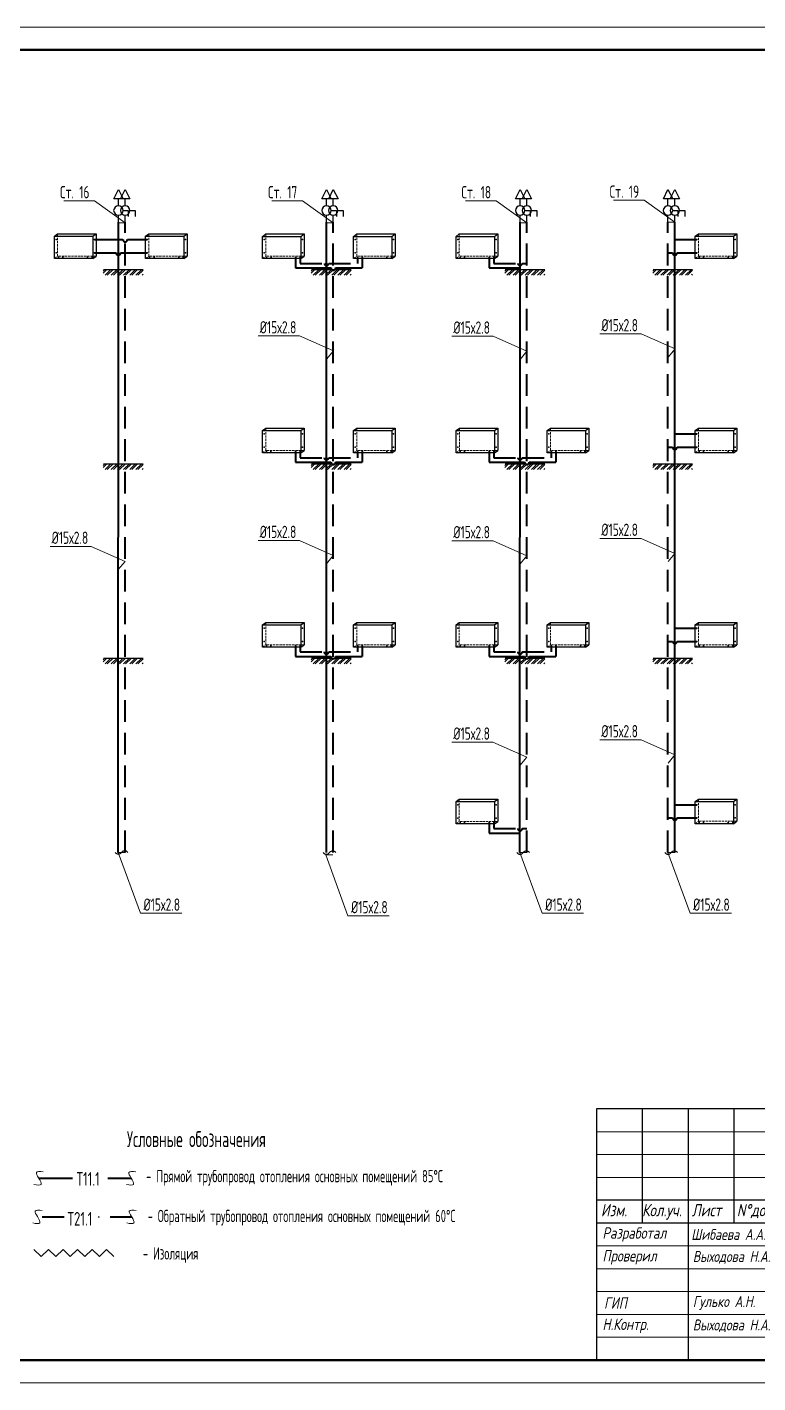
# Model space of a CAD drawing. Header units: millimetres. Extents: x -3929 to 624051, y 52832 to 514950.
# Drawn here: x 48727 to 64726, y 299714 to 329414 of the extents above; entities that cross this region are included whole.
import ezdxf
from ezdxf import colors
from ezdxf.entities.mleader import LeaderData, LeaderLine
from ezdxf.math import Vec2, Vec3

# ---------------------------------------------------------------- set-up
doc = ezdxf.new("R2010")
doc.units = ezdxf.units.MM
doc.linetypes.add('GOST2.303 4', pattern=[7, 5, -2, 0])
doc.linetypes.add('Hidden', pattern=[7.14375, 4.7625, -2.38125])
doc.layers.add('9_Форматы', color=7, linetype='Continuous')
doc.layers.add('стояки', color=7, linetype='Continuous')
for name, color, linetype, lineweight in [('_надписи ОВ', 7, 'Continuous', 20), ('Shtamp', 7, 'Continuous', 35), ('АР-ШТАМП', 7, 'Continuous', 15), ('Арматура', 4, 'Continuous', 30), ('ОВ', 6, 'Continuous', 40), ('ОВ-ИЗОЛЯЦИЯ', 7, 'Continuous', 25), ('ОВ-рамка', 7, 'Continuous', 30), ('ОВ-ТЕКСТ', 7, 'Continuous', 25), ('СПДС_Штриховка', 252, 'Continuous', 9)]:
    doc.layers.add(name, color=color, linetype=linetype, lineweight=lineweight)
for name, color, linetype, true_color in [('Подпись', 7, 'Continuous', 0x082cf7), ('т11.1', 1, 'Continuous', 0xff0000), ('т21.1', 5, 'Continuous', 0x0000ff)]:
    doc.layers.add(name, color=color, linetype=linetype, true_color=true_color)
doc.styles.add('М2', font='isocpeui.ttf', dxfattribs={"width": 0.8})
doc.styles.add('РАЗМЕРНЫЙ', font='simplex.shx', dxfattribs={"width": 0.6, "oblique": 15})
doc.styles.add('СТИЛЬ', font='simplex.shx', dxfattribs={"width": 0.65})

# ---------------------------------------------------------------- blocks, each defined once
blk = doc.blocks.new('В.к.')
at = {"layer": 'Арматура', "color": 7, "lineweight": 30}
for p, q in [((0, 424), (-61, 302)), ((60, 302), (0, 424)), ((-61, 302), (60, 302)), ((0, 211), (0, 302)), ((-62, 152), (-129, 152)), ((-129, 152), (-129, 76)), ((0, 0), (0, 91))]:
    blk.add_line(p, q, dxfattribs=at)
blk.add_circle((0, 152), 60.9, dxfattribs=at)
blk = doc.blocks.new('gh павнель')
at = {"color": 32, "lineweight": 30, "ltscale": 0.1, "true_color": 0xcd6928}
for p, q in [((29457, 6419), (30297, 6419)), ((30297, 6419), (30297, 5931))]:
    blk.add_line(p, q, dxfattribs=at)
at = {"color": 32, "linetype": 'GOST2.303 4', "lineweight": 18, "ltscale": 10, "true_color": 0xcd6928}
for p, q in [((29457, 5931), (29457, 6419)), ((30297, 5931), (29457, 5931))]:
    blk.add_line(p, q, dxfattribs=at)
at = {"color": 32, "lineweight": 30, "ltscale": 0.1, "true_color": 0xcd6928}
for points in [[(29386, 6364), (29457, 6419)], [(30226, 6364), (30297, 6419)], [(30226, 5877), (30297, 5931)]]:
    blk.add_lwpolyline(points, dxfattribs=at)
blk.add_lwpolyline([(29386, 6364), (30226, 6364), (30226, 5877), (29386, 5877)], close=True, dxfattribs=at)
at = {"color": 32, "linetype": 'GOST2.303 4', "lineweight": 18, "ltscale": 10, "true_color": 0xcd6928}
blk.add_lwpolyline([(29386, 5877), (29457, 5931)], dxfattribs=at)
at = {"color": 32, "lineweight": 30, "ltscale": 0.1, "true_color": 0xcd6928}
for p in [(29422, 6292), (30262, 6292), (29422, 6004), (30262, 6004), (29472, 5904), (29572, 5904), (30112, 5904), (30212, 5904)]:
    blk.add_point(p, dxfattribs=at)
blk = doc.blocks.new('*U3000')
at = {"layer": '9_Форматы', "color": 7, "linetype": 'Continuous', "lineweight": 9, "ltscale": 100}
blk.add_lwpolyline([(5, -5), (5, 292), (-625, 292), (-625, -5)], close=True, dxfattribs=at)
at = {"layer": '9_Форматы', "color": 7, "linetype": 'Continuous', "lineweight": 9, "ltscale": 100, "const_width": 0.5}
blk.add_lwpolyline([(0, 0), (0, 287), (-605, 287), (-605, 0)], close=True, dxfattribs=at)
blk = doc.blocks.new('Штамп 22-РД-Б1-Р1-ОВ.1')
at = {"layer": 'АР-ШТАМП', "lineweight": 30, "transparency": 33554687}
blk.add_lwpolyline([(-18500, 0), (0, 0), (0, 5500), (-18500, 5500)], close=True, dxfattribs=at)
for points in [[(-17500, 5500), (-17500, 3000)], [(-16500, 5500), (-16500, 0)], [(-15500, 5500), (-15500, 3000)], [(-14500, 5500), (-14500, 0)], [(-13000, 5500), (-13000, 0)], [(-11800, 5500), (-11800, 0)], [(0, 4500), (-11800, 4500), (-11800, 4500)], [(-11800, 3500), (-18500, 3500)], [(-11800, 3000), (-18500, 3000)], [(0, 3000), (-11800, 3000), (-11800, 3000)], [(-5000, 3000), (-5000, 0)], [(-3500, 3000), (-3500, 1500)], [(-2000, 3000), (-2000, 1500)], [(0, 2500), (-5000, 2500)], [(0, 1500), (-11800, 1500), (-11800, 1500)]]:
    blk.add_lwpolyline(points, dxfattribs=at)
at = {"layer": 'АР-ШТАМП', "lineweight": 15, "transparency": 33554687}
for points in [[(-11800, 5000), (-18500, 5000)], [(-11800, 4500), (-18500, 4500)], [(-11800, 4000), (-18500, 4000)], [(-11800, 2500), (-18500, 2500)], [(-11800, 2000), (-18500, 2000)], [(-11800, 1500), (-18500, 1500)], [(-11800, 1000), (-18500, 1000)], [(-11800, 500), (-18500, 500)]]:
    blk.add_lwpolyline(points, dxfattribs=at)
at = {"layer": 'Подпись', "linetype": 'Continuous'}
blk.add_lwpolyline([(-14376, 2617), (-14374, 2584), (-14364, 2561), (-14345, 2542), (-14323, 2536), (-14290, 2542), (-14259, 2558), (-14218, 2591), (-14159, 2653), (-13975, 2948), (-14064, 2666), (-14079, 2550), (-14056, 2734), (-14097, 2794), (-14145, 2818), (-14193, 2822), (-14216, 2789), (-14218, 2743), (-14204, 2703), (-14168, 2687), (-14124, 2669), (-14055, 2667), (-14002, 2687), (-13951, 2714), (-13904, 2752), (-13865, 2785), (-13836, 2826), (-13816, 2848), (-13821, 2882), (-13851, 2878), (-13903, 2822), (-13932, 2759), (-13961, 2677), (-13973, 2612), (-13963, 2592), (-13936, 2606), (-13779, 2735), (-13708, 2794), (-13690, 2861), (-13710, 2878), (-13748, 2852), (-13814, 2727), (-13829, 2595), (-13802, 2591), (-13579, 2753), (-13546, 2800), (-13547, 2836), (-13570, 2852), (-13602, 2845), (-13648, 2785), (-13676, 2683), (-13694, 2578), (-13672, 2574), (-13650, 2610), (-13616, 2663), (-13575, 2705), (-13535, 2707), (-13509, 2709), (-13491, 2684), (-13495, 2623), (-13521, 2590), (-13555, 2566), (-13593, 2565), (-13600, 2579), (-13601, 2638), (-13584, 2696), (-13575, 2705), (-13509, 2709), (-13491, 2684), (-13479, 2701), (-13472, 2884), (-13436, 2950), (-13389, 2971), (-13345, 2931), (-13328, 2868), (-13326, 2790), (-13355, 2730), (-13410, 2696), (-13618, 2691), (-13719, 2710), (-13806, 2741), (-13867, 2763), (-13911, 2779), (-13977, 2793), (-14075, 2813), (-14248, 2815), (-14298, 2772), (-14295, 2705), (-14255, 2662), (-14202, 2639), (-13997, 2626), (-13852, 2624), (-13699, 2642), (-13442, 2665), (-13114, 2682)], dxfattribs=at)
at = {"layer": 'Shtamp', "color": 7, "ltscale": 33.333333, "style": 'М2'}
blk.add_text('696/П-25-АНО-Р-ОВ1', height=350, dxfattribs=at).set_placement((-7314, 4832))
at = {"layer": 'Shtamp', "ltscale": 33.333333, "style": 'М2', "width": 0.8}
for s, p in [('Изм.', (-18406, 3149)), ('Кол.уч.', (-17506, 3149)), ('Лист ', (-16417, 3149)), ('N°док.', (-15430, 3149)), ('Подп.', (-14174, 3149)), ('Дата', (-12892, 3149)), ('Cтадия', (-4844, 2649)), ('Лист ', (-3117, 2649)), ('Листов', (-1567, 2639)), ('Р', (-4334, 1896))]:
    blk.add_text(s, height=270, dxfattribs=at).set_placement(p)
at = {"layer": 'Shtamp', "color": 7, "ltscale": 33.333333, "style": 'М2', "width": 0.75}
for p in [(-12960, 2615), (-12960, 2115), (-12960, 1115), (-12960, 615)]:
    blk.add_text('06.2026', height=270, dxfattribs=at).set_placement(p)
at = {"layer": 'Shtamp', "ltscale": 33.333333, "char_height": 270, "attachment_point": 5, "line_spacing_factor": 0.768}
for s, insert, width, style in [('\\pxl1.18333,r1.7625,qc;Капитальный ремонт Государственного Бюджетного \\PОбщеобразовательного Учреждения города Москвы \\P«Школа {\\fTimes New Roman|b0|i0|c204|p18;№} 1282 «Сокольники» \\Pпо адресу: г. Москва, ул. Барболина, д. 1, корп. 1', (-5900, 3750), 11799.97, 'РАЗМЕРНЫЙ'), ('\\pxi1,sm0.75;{\\W0.9;\\C7;Система отопления}', (-8384, 2250), 6643.18, 'М2')]:
    blk.add_mtext(s, dxfattribs=dict(at, insert=insert, width=width, style=style))
at = {"layer": 'Shtamp', "color": 18, "ltscale": 100, "true_color": 0x000000, "width": 2000, "attachment_point": 4, "style": 'М2'}
for s, insert, char_height in [('\\pxi0.002,t0;{\\W0.8;\\C256; Разработал}', (-18500, 2750), 250), ('{\\W0.8;\\C256;Шибаева А.А.}', (-16429, 2752), 240), ('\\pxi0.002,t0;{\\W0.8;\\C256; Проверил}', (-18500, 2250), 250), ('\\pxi0.002,t0;{\\W0.8;\\C256;ГИП}', (-18339, 1250), 250), ('\\pxi0.002,t0;{\\W0.8;\\C256; Н.Контр.}', (-18500, 750), 250)]:
    blk.add_mtext(s, dxfattribs=dict(at, insert=insert, char_height=char_height))
at = {"layer": 'Shtamp', "color": 1, "ltscale": 100, "true_color": 0xff0000, "char_height": 240, "width": 2000, "attachment_point": 4, "style": 'М2'}
for s, insert in [('{\\C256;Выходова Н.А.}', (-16393, 2250)), ('{\\C256;Гулько А.Н.}', (-16393, 1250)), ('{\\C256;Выходова Н.А.}', (-16393, 750))]:
    blk.add_mtext(s, dxfattribs=dict(at, insert=insert))

msp = doc.modelspace()

# ---------------------------------------------------------------- hatches: boundary and pattern name
at = {"layer": 'СПДС_Штриховка', "lineweight": 25}
h = msp.add_hatch(dxfattribs=at)
h.set_pattern_fill('ANSI32', color=253, scale=10)
h.set_pattern_definition([(45, (442110.36, 646011.83), (-67.351921, 67.351921), []), (45, (442155.26, 646011.83), (-67.351921, 67.351921), [])])
h.paths.add_polyline_path([(51264.246, 324105.849), (50389.593, 324105.849), (50389.593, 323978.179), (51264.246, 323978.179)])
h = msp.add_hatch(dxfattribs=at)
h.set_pattern_fill('ANSI32', color=253, scale=10)
h.set_pattern_definition([(45, (446666.46, 646011.83), (-67.351921, 67.351921), []), (45, (446711.36, 646011.83), (-67.351921, 67.351921), [])])
h.paths.add_polyline_path([(55820.348, 324105.849), (54945.695, 324105.849), (54945.695, 323978.179), (55820.348, 323978.179)])
h = msp.add_hatch(dxfattribs=at)
h.set_pattern_fill('ANSI32', color=253, scale=10)
h.set_pattern_definition([(45, (450905.81, 646011.83), (-67.351921, 67.351921), []), (45, (450950.71, 646011.83), (-67.351921, 67.351921), [])])
h.paths.add_polyline_path([(60059.7, 324105.849), (59185.047, 324105.849), (59185.047, 323978.179), (60059.7, 323978.179)])
h = msp.add_hatch(dxfattribs=at)
h.set_pattern_fill('ANSI32', color=253, scale=10)
h.set_pattern_definition([(45, (454144.36, 646011.83), (-67.351921, 67.351921), []), (45, (454189.26, 646011.83), (-67.351921, 67.351921), [])])
h.paths.add_polyline_path([(63298.245, 324105.849), (62423.592, 324105.849), (62423.592, 323978.179), (63298.245, 323978.179)])
h = msp.add_hatch(dxfattribs=at)
h.set_pattern_fill('ANSI32', color=253, scale=10)
h.set_pattern_definition([(45, (442110.36, 641755.09), (-67.351921, 67.351921), []), (45, (442155.26, 641755.09), (-67.351921, 67.351921), [])])
h.paths.add_polyline_path([(51264.246, 319849.112), (50389.593, 319849.112), (50389.593, 319721.442), (51264.246, 319721.442)])
h = msp.add_hatch(dxfattribs=at)
h.set_pattern_fill('ANSI32', color=253, scale=10)
h.set_pattern_definition([(45, (446666.46, 641755.09), (-67.351921, 67.351921), []), (45, (446711.36, 641755.09), (-67.351921, 67.351921), [])])
h.paths.add_polyline_path([(55820.348, 319849.112), (54945.695, 319849.112), (54945.695, 319721.442), (55820.348, 319721.442)])
h = msp.add_hatch(dxfattribs=at)
h.set_pattern_fill('ANSI32', color=253, scale=10)
h.set_pattern_definition([(45, (450905.81, 641755.09), (-67.351921, 67.351921), []), (45, (450950.71, 641755.09), (-67.351921, 67.351921), [])])
h.paths.add_polyline_path([(60059.7, 319849.112), (59185.047, 319849.112), (59185.047, 319721.442), (60059.7, 319721.442)])
h = msp.add_hatch(dxfattribs=at)
h.set_pattern_fill('ANSI32', color=253, scale=10)
h.set_pattern_definition([(45, (454144.36, 641755.09), (-67.351921, 67.351921), []), (45, (454189.26, 641755.09), (-67.351921, 67.351921), [])])
h.paths.add_polyline_path([(63298.245, 319849.112), (62423.592, 319849.112), (62423.592, 319721.442), (63298.245, 319721.442)])
h = msp.add_hatch(dxfattribs=at)
h.set_pattern_fill('ANSI32', color=253, scale=10)
h.set_pattern_definition([(45, (442110.36, 637498.36), (-67.351921, 67.351921), []), (45, (442155.26, 637498.36), (-67.351921, 67.351921), [])])
h.paths.add_polyline_path([(51264.246, 315592.374), (50389.593, 315592.374), (50389.593, 315464.705), (51264.246, 315464.705)])
h = msp.add_hatch(dxfattribs=at)
h.set_pattern_fill('ANSI32', color=253, scale=10)
h.set_pattern_definition([(45, (446666.46, 637498.36), (-67.351921, 67.351921), []), (45, (446711.36, 637498.36), (-67.351921, 67.351921), [])])
h.paths.add_polyline_path([(55820.348, 315592.374), (54945.695, 315592.374), (54945.695, 315464.705), (55820.348, 315464.705)])
h = msp.add_hatch(dxfattribs=at)
h.set_pattern_fill('ANSI32', color=253, scale=10)
h.set_pattern_definition([(45, (450905.81, 637498.36), (-67.351921, 67.351921), []), (45, (450950.71, 637498.36), (-67.351921, 67.351921), [])])
h.paths.add_polyline_path([(60059.7, 315592.374), (59185.047, 315592.374), (59185.047, 315464.705), (60059.7, 315464.705)])
h = msp.add_hatch(dxfattribs=at)
h.set_pattern_fill('ANSI32', color=253, scale=10)
h.set_pattern_definition([(45, (454144.36, 637498.36), (-67.351921, 67.351921), []), (45, (454189.26, 637498.36), (-67.351921, 67.351921), [])])
h.paths.add_polyline_path([(63298.245, 315592.374), (62423.592, 315592.374), (62423.592, 315464.705), (63298.245, 315464.705)])

# ---------------------------------------------------------------- linework, layer by layer
at = {"color": 253, "lineweight": 25, "ltscale": 0.1}
for p, q in [((50395.937, 324105.849), (51264.246, 324105.849)), ((54952.038, 324105.849), (55820.348, 324105.849)), ((59191.39, 324105.849), (60059.7, 324105.849)), ((62429.935, 324105.849), (63298.245, 324105.849)), ((50395.937, 319849.112), (51264.246, 319849.112)), ((54952.038, 319849.112), (55820.348, 319849.112)), ((59191.39, 319849.112), (60059.7, 319849.112)), ((62429.935, 319849.112), (63298.245, 319849.112)), ((50395.937, 315592.374), (51264.246, 315592.374)), ((54952.038, 315592.374), (55820.348, 315592.374)), ((59191.39, 315592.374), (60059.7, 315592.374)), ((62429.935, 315592.374), (63298.245, 315592.374))]:
    msp.add_line(p, q, dxfattribs=at)
at = {"layer": '_надписи ОВ', "ltscale": 10}
for points in [[(48876.445, 304061.957), (49030.629, 304062.06), (48978.814, 304201.829), (48929.459, 304324.011), (49080.162, 304336.177)], [(50901.225, 304061.585), (51055.409, 304061.688), (51003.595, 304201.456), (50954.239, 304323.639), (51104.943, 304335.805)], [(48849.445, 303216.569), (49003.629, 303216.672), (48951.814, 303356.441), (48902.459, 303478.623), (49053.162, 303490.789)], [(50910.839, 303216.195), (51065.023, 303216.297), (51013.208, 303356.066), (50963.853, 303478.248), (51114.556, 303490.414)]]:
    msp.add_spline(points, degree=3, dxfattribs=at)
at = {"layer": 'ОВ-ИЗОЛЯЦИЯ', "color": 7, "linetype": 'ByBlock'}
msp.add_lwpolyline([(48875.754, 302637.78), (49034.853, 302478.681), (49193.952, 302637.78), (49353.051, 302478.681), (49512.15, 302637.78), (49671.249, 302478.681), (49830.348, 302637.78), (49989.447, 302478.681), (50148.546, 302637.78), (50307.645, 302478.681), (50466.744, 302637.78), (50625.843, 302478.681)], dxfattribs=at)
at = {"layer": 'стояки', "color": 5, "lineweight": 40}
for p, q in [((50199.719, 324470.687), (50673.861, 324470.57)), ((50773.861, 324470.698), (51354.591, 324470.687)), ((54705.82, 324370.02), (54705.82, 324238.154)), ((55960.693, 324370.02), (55960.693, 324238.154)), ((58943.926, 324370.081), (58943.926, 324238.214)), ((62757.86, 324470.638), (62857.958, 324470.623)), ((62957.957, 324470.751), (63388.59, 324470.687)), ((62757.236, 320213.901), (62857.958, 320213.886)), ((62957.957, 320214.014), (63388.59, 320213.95)), ((54705.197, 320113.283), (54705.197, 319981.416)), ((55960.07, 320113.283), (55960.07, 319981.416)), ((58944.549, 320113.283), (58944.549, 319981.416)), ((60199.421, 320113.283), (60199.421, 319981.416)), ((54704.574, 315856.546), (54704.574, 315724.679)), ((55959.447, 315856.546), (55959.447, 315724.679)), ((58943.926, 315856.546), (58943.926, 315724.679)), ((60198.798, 315856.546), (60198.798, 315724.679)), ((62756.613, 315957.136), (62857.958, 315957.148)), ((62957.957, 315957.276), (63388.59, 315957.212)), ((58943.926, 311987.951), (58943.926, 311856.084)), ((62756.613, 312088.542), (62857.958, 312088.554)), ((62957.957, 312088.682), (63388.59, 312088.618))]:
    msp.add_line(p, q, dxfattribs=at)
for centre in [(50723.861, 324470.634), (62907.957, 324470.687), (55279.929, 324238.154), (59518.034, 324238.214), (62907.957, 320213.95), (55279.306, 319981.416), (59518.657, 319981.416), (55278.683, 315724.679), (59518.034, 315724.679), (62907.957, 315957.212), (59518.034, 311856.084), (62907.957, 312088.618)]:
    msp.add_arc(centre, 50, 180.0733184, 0.0733184, dxfattribs=at)
at = {"layer": 'стояки', "color": 7, "lineweight": 30}
for centre, start, end in [((50724.253, 311383.91), 216.5656753, 323.4343247), ((50862.853, 311281.106), 36.5656753, 143.4343247), ((55280.354, 311383.243), 216.5656753, 323.4343247), ((55418.954, 311280.439), 36.5656753, 143.4343247), ((59519.706, 311382.623), 216.5656753, 323.4343247), ((59658.306, 311279.818), 36.5656753, 143.4343247), ((62758.251, 311382.148), 216.5656753, 323.4343247), ((62896.851, 311279.344), 36.5656753, 143.4343247)]:
    msp.add_arc(centre, 86.282, start, end, dxfattribs=at)
at = {"layer": 'т11.1', "lineweight": 40}
for p, q in [((50721.939, 311335.637), (50723.959, 325139.714)), ((55278.04, 311335.637), (55280.061, 325139.714)), ((59517.392, 311335.637), (59519.412, 325139.714)), ((62907.957, 311335.637), (62907.957, 325139.714)), ((50199.719, 324758.328), (50823.959, 324758.264)), ((50923.959, 324758.328), (51354.199, 324758.328)), ((62907.957, 324758.328), (63388.197, 324758.328)), ((54605.82, 324370.02), (54605.82, 324138.154)), ((56060.693, 324370.02), (56060.693, 324138.154)), ((58843.926, 324370.081), (58843.926, 324138.214)), ((54605.82, 324138.154), (55380.061, 324138.09)), ((55480.061, 324138.154), (56060.693, 324138.154)), ((58843.926, 324138.214), (59517.453, 324138.165)), ((62907.957, 320501.59), (63388.197, 320501.59)), ((54605.197, 320113.283), (54605.197, 319881.416)), ((54605.197, 319881.416), (55379.438, 319881.352)), ((55479.438, 319881.416), (56060.07, 319881.416)), ((56060.07, 320113.283), (56060.07, 319881.416)), ((58844.549, 320113.283), (58844.549, 319881.416)), ((58844.549, 319881.416), (59618.789, 319881.352)), ((59718.789, 319881.416), (60299.421, 319881.416)), ((60299.421, 320113.283), (60299.421, 319881.416)), ((62907.957, 316244.853), (63388.197, 316244.853)), ((54604.574, 315856.546), (54604.574, 315624.679)), ((56059.447, 315856.546), (56059.447, 315624.679)), ((58843.926, 315856.546), (58843.926, 315624.679)), ((60298.798, 315856.546), (60298.798, 315624.679)), ((54604.574, 315624.679), (55378.815, 315624.615)), ((55478.815, 315624.679), (56059.447, 315624.679)), ((58843.926, 315624.679), (59618.166, 315624.615)), ((59718.166, 315624.679), (60298.798, 315624.679)), ((62907.957, 312376.259), (63388.197, 312376.259)), ((58843.926, 311987.951), (58843.926, 311756.084)), ((58843.926, 311756.084), (59517.453, 311756.035)), ((49716.899, 304192.632), (48974.62, 304192.763)), ((51009.014, 304192.389), (50495.047, 304192.503))]:
    msp.add_line(p, q, dxfattribs=at)
for centre in [(50873.959, 324758.328), (55430.061, 324138.154), (55429.438, 319881.416), (59668.789, 319881.416), (55428.815, 315624.679), (59668.166, 315624.679)]:
    msp.add_arc(centre, 50, 180.0733184, 0.0733184, dxfattribs=at)
at = {"layer": 'т21.1', "linetype": 'Hidden', "lineweight": 40, "ltscale": 100}
for p, q in [((50873.959, 311335.637), (50873.959, 325139.714)), ((55430.061, 311335.637), (55430.061, 325139.714)), ((59669.412, 311335.637), (59669.412, 325139.714)), ((62755.937, 311335.637), (62757.957, 325139.714)), ((54705.82, 324238.154), (55228.199, 324238.154)), ((55329.929, 324238.218), (55960.693, 324238.154)), ((58943.926, 324238.214), (59466.304, 324238.214)), ((59568.034, 324238.214), (59669.412, 324238.214)), ((54705.197, 319981.416), (55227.576, 319981.416)), ((55329.306, 319981.48), (55960.07, 319981.416)), ((58944.549, 319981.416), (59466.927, 319981.416)), ((59568.657, 319981.48), (60199.421, 319981.416)), ((54704.574, 315724.679), (55226.953, 315724.679)), ((55328.683, 315724.743), (55959.447, 315724.679)), ((58943.926, 315724.679), (59466.304, 315724.679)), ((59568.034, 315724.743), (60198.798, 315724.679)), ((58943.926, 311856.084), (59466.304, 311856.084)), ((59568.034, 311856.084), (59669.412, 311856.084)), ((49535.173, 303347.245), (48957.234, 303347.373)), ((51018.628, 303346.998), (50291.798, 303347.278))]:
    msp.add_line(p, q, dxfattribs=at)

# ---------------------------------------------------------------- block references
at = {"lineweight": 13}
for p in [(19938.045, 318466.717), (21932.918, 318466.717), (24494.147, 318466.05), (26489.019, 318466.05), (28732.252, 318466.11), (33966.524, 318466.717), (24493.524, 314209.312), (26488.396, 314209.312), (28732.875, 314209.312), (30727.748, 314209.312), (33966.524, 314209.979), (24492.901, 309952.575), (26487.773, 309952.575), (28732.252, 309952.575), (30727.125, 309952.575), (33966.524, 309953.242), (28732.252, 306083.98), (33966.524, 306084.647)]:
    msp.add_blockref('gh павнель', p, dxfattribs=at)
at = {"transparency": 33554687}
msp.add_blockref('Штамп 22-РД-Б1-Р1-ОВ.1', (79696.148, 300213.532, 576.986), dxfattribs=at)
at = {"layer": 'ОВ', "xscale": -1.687500000000001, "yscale": 1.6875, "zscale": 1.6875}
for p in [(50723.959, 325139.714), (50873.959, 325139.714), (55280.061, 325139.714), (55430.061, 325139.714), (59519.412, 325139.714), (59669.412, 325139.714), (62757.957, 325139.714), (62907.957, 325139.714)]:
    msp.add_blockref('В.к.', p, dxfattribs=at)
at = {"layer": 'ОВ-рамка', "ltscale": 100, "transparency": 33554687, "xscale": 100, "yscale": 100, "zscale": 100}
msp.add_blockref('*U3000', (79696.148, 300213.532, 576.986), dxfattribs=at)

# ---------------------------------------------------------------- texts
at = {"layer": '_надписи ОВ', "ltscale": 10, "style": 'СТИЛЬ', "width": 0.6}
for s, height, p in [('Условные обозначения', 350, (50911.853, 304878.302)), ('- Прямой трубопровод отопления основных помещений 85%%DС', 270, (51331.747, 304107.552)), ('- Обратный трубопровод отопления основных помещений 60%%DС', 270, (51364.992, 303234.521)), (' - Изоляция', 270, (51153.352, 302414.117))]:
    msp.add_text(s, height=height, dxfattribs=at).set_placement(p)
at = {"layer": '_надписи ОВ', "ltscale": 10, "char_height": 300, "width": 16480.02357, "attachment_point": 1, "line_spacing_factor": 0.7, "style": 'СТИЛЬ'}
for s, insert in [('Т11.1', (49808.314, 304331.777)), ('Т21.1 ', (49609.214, 303457.808))]:
    msp.add_mtext(s, dxfattribs=dict(at, insert=insert))

# ---------------------------------------------------------------- leaders
at = {"layer": 'ОВ-ТЕКСТ', "color": 7}
ml = msp.add_multileader_mtext('Standard', dxfattribs=at)
ml.set_content('\\A1;Ст. 16', color=7, style='СТИЛЬ')
ml.set_leader_properties(color=7, lineweight=18)
ml.build(insert=Vec2(0, 0))
ml.multileader.update_dxf_attribs({"text_left_attachment_type": 6, "text_right_attachment_type": 6, "dogleg_length": 0.36, "arrow_head_size": 0.126})
ctx = ml.context
ctx.base_point, ctx.char_height, ctx.arrow_head_size, ctx.landing_gap_size, ctx.plane_origin = Vec3(49338.644, 325609.087), 270, 0.126, 0.063, Vec3(51611.322, 324273.676)
ctx.left_attachment, ctx.right_attachment, ctx.text_align_type = 6, 6, 1
notes = []
notes.append((ctx, [(1, (1, 1, 0), (50199.808, 325609.087), (-1, 0), 0.252, [(1, [(50723.958, 325128.374), (50873.958, 325128.374)], 0, [])])]))
ctx.mtext.insert, ctx.mtext.width, ctx.mtext.alignment, ctx.mtext.flow_direction = Vec3(49769.1, 325933.087), 1404.14984, 2, 5
ml = msp.add_multileader_mtext('Standard', dxfattribs=at)
ml.set_content('\\A1;Ст. 17', color=7, style='СТИЛЬ')
ml.set_leader_properties(color=7, lineweight=18)
ml.build(insert=Vec2(0, 0))
ml.multileader.update_dxf_attribs({"text_left_attachment_type": 6, "text_right_attachment_type": 6, "dogleg_length": 0.36, "arrow_head_size": 0.126})
ctx = ml.context
ctx.base_point, ctx.char_height, ctx.arrow_head_size, ctx.landing_gap_size, ctx.plane_origin = Vec3(53886.389, 325608.421), 270, 0.126, 0.063, Vec3(56167.423, 324273.009)
ctx.left_attachment, ctx.right_attachment, ctx.text_align_type = 6, 6, 1
notes.append((ctx, [(1, (1, 1, 0), (54755.91, 325608.421), (-1, 0), 0.252, [(1, [(55280.059, 325127.707), (55430.059, 325127.707)], 0, [])])]))
ctx.mtext.insert, ctx.mtext.width, ctx.mtext.alignment, ctx.mtext.flow_direction = Vec3(54321.023, 325932.421), 1404.14984, 2, 5
ml = msp.add_multileader_mtext('Standard', dxfattribs=at)
ml.set_content('\\A1;Ст. 18', color=7, style='СТИЛЬ')
ml.set_leader_properties(color=7, lineweight=18)
ml.build(insert=Vec2(0, 0))
ml.multileader.update_dxf_attribs({"text_left_attachment_type": 6, "text_right_attachment_type": 6, "dogleg_length": 0.36, "arrow_head_size": 0.126})
ctx = ml.context
ctx.base_point, ctx.char_height, ctx.arrow_head_size, ctx.landing_gap_size, ctx.plane_origin = Vec3(58125.74, 325607.8), 270, 0.126, 0.063, Vec3(60406.775, 324272.388)
ctx.left_attachment, ctx.right_attachment, ctx.text_align_type = 6, 6, 1
notes.append((ctx, [(1, (1, 1, 0), (58995.261, 325607.8), (-1, 0), 0.252, [(1, [(59519.411, 325127.086), (59669.411, 325127.086)], 0, [])])]))
ctx.mtext.insert, ctx.mtext.width, ctx.mtext.alignment, ctx.mtext.flow_direction = Vec3(58560.375, 325931.8), 1404.14984, 2, 5
ml = msp.add_multileader_mtext('Standard', dxfattribs=at)
ml.set_content('\\A1;Ст. 19', color=7, style='СТИЛЬ')
ml.set_leader_properties(color=7, lineweight=18)
ml.build(insert=Vec2(0, 0))
ml.multileader.update_dxf_attribs({"text_left_attachment_type": 6, "text_right_attachment_type": 6, "dogleg_length": 0.36, "arrow_head_size": 0.126})
ctx = ml.context
ctx.base_point, ctx.char_height, ctx.arrow_head_size, ctx.landing_gap_size, ctx.plane_origin = Vec3(61372.644, 325620.428), 270, 0.126, 0.063, Vec3(63645.322, 324285.016)
ctx.left_attachment, ctx.right_attachment, ctx.text_align_type = 6, 6, 1
notes.append((ctx, [(1, (1, 1, 0), (62233.808, 325620.428), (-1, 0), 0.252, [(1, [(62757.957, 325139.714), (62907.957, 325139.714)], 0, [])])]))
ctx.mtext.insert, ctx.mtext.width, ctx.mtext.alignment, ctx.mtext.flow_direction = Vec3(61803.1, 325944.428), 1404.14984, 2, 5
ml = msp.add_multileader_mtext('Standard', dxfattribs=at)
ml.set_content('\\A1;%%C15х2.8', color=7, style='СТИЛЬ')
ml.set_leader_properties(color=7, lineweight=18)
ml.build(insert=Vec2(0, 0))
ml.multileader.update_dxf_attribs({"text_left_attachment_type": 6, "text_right_attachment_type": 6, "dogleg_length": 0.36, "arrow_head_size": 0.126})
ctx = ml.context
ctx.base_point, ctx.char_height, ctx.arrow_head_size, ctx.landing_gap_size, ctx.plane_origin = Vec3(53752.188, 322648.305), 270, 0.126, 0.063, Vec3(55748.331, 321698.738)
ctx.left_attachment, ctx.right_attachment, ctx.text_align_type = 6, 6, 1
notes.append((ctx, [(1, (1, 1, 0), (54688.566, 322648.305), (-1, 0), 0.252, [(0, [(55279.622, 322140.271), (55431.363, 322320.699)], 0, [])])]))
ctx.mtext.insert, ctx.mtext.width, ctx.mtext.alignment, ctx.mtext.flow_direction = Vec3(54220.251, 322972.305), 1404.14984, 2, 5
ml = msp.add_multileader_mtext('Standard', dxfattribs=at)
ml.set_content('\\A1;%%C15х2.8', color=7, style='СТИЛЬ')
ml.set_leader_properties(color=7, lineweight=18)
ml.build(insert=Vec2(0, 0))
ml.multileader.update_dxf_attribs({"text_left_attachment_type": 6, "text_right_attachment_type": 6, "dogleg_length": 0.36, "arrow_head_size": 0.126})
ctx = ml.context
ctx.base_point, ctx.char_height, ctx.arrow_head_size, ctx.landing_gap_size, ctx.plane_origin = Vec3(57991.539, 322642.993), 270, 0.126, 0.063, Vec3(59987.682, 321693.427)
ctx.left_attachment, ctx.right_attachment, ctx.text_align_type = 6, 6, 1
notes.append((ctx, [(1, (1, 1, 0), (58927.917, 322642.993), (-1, 0), 0.252, [(0, [(59518.973, 322134.96), (59670.714, 322315.388)], 0, [])])]))
ctx.mtext.insert, ctx.mtext.width, ctx.mtext.alignment, ctx.mtext.flow_direction = Vec3(58459.602, 322966.993), 1404.14984, 2, 5
ml = msp.add_multileader_mtext('Standard', dxfattribs=at)
ml.set_content('\\A1;%%C15х2.8', color=7, style='СТИЛЬ')
ml.set_leader_properties(color=7, lineweight=18)
ml.build(insert=Vec2(0, 0))
ml.multileader.update_dxf_attribs({"text_left_attachment_type": 6, "text_right_attachment_type": 6, "dogleg_length": 0.36, "arrow_head_size": 0.126})
ctx = ml.context
ctx.base_point, ctx.char_height, ctx.arrow_head_size, ctx.landing_gap_size, ctx.plane_origin = Vec3(61232.399, 322694.816), 270, 0.126, 0.063, Vec3(63228.541, 321745.25)
ctx.left_attachment, ctx.right_attachment, ctx.text_align_type = 6, 6, 1
notes.append((ctx, [(1, (1, 1, 0), (62168.777, 322694.816), (-1, 0), 0.252, [(0, [(62759.832, 322186.783), (62911.574, 322367.211)], 0, [])])]))
ctx.mtext.insert, ctx.mtext.width, ctx.mtext.alignment, ctx.mtext.flow_direction = Vec3(61700.462, 323018.816), 1404.14984, 2, 5
ml = msp.add_multileader_mtext('Standard', dxfattribs=at)
ml.set_content('\\A1;%%C15х2.8', color=7, style='СТИЛЬ')
ml.set_leader_properties(color=7, lineweight=18)
ml.build(insert=Vec2(0, 0))
ml.multileader.update_dxf_attribs({"text_left_attachment_type": 6, "text_right_attachment_type": 6, "dogleg_length": 0.36, "arrow_head_size": 0.126})
ctx = ml.context
ctx.base_point, ctx.char_height, ctx.arrow_head_size, ctx.landing_gap_size, ctx.plane_origin = Vec3(53751.532, 318166.526), 270, 0.126, 0.063, Vec3(55747.675, 317216.96)
ctx.left_attachment, ctx.right_attachment, ctx.text_align_type = 6, 6, 1
notes.append((ctx, [(1, (1, 1, 0), (54687.91, 318166.526), (-1, 0), 0.252, [(0, [(55278.966, 317658.493), (55430.707, 317838.921)], 0, [])])]))
ctx.mtext.insert, ctx.mtext.width, ctx.mtext.alignment, ctx.mtext.flow_direction = Vec3(54219.595, 318490.526), 1404.14984, 2, 5
ml = msp.add_multileader_mtext('Standard', dxfattribs=at)
ml.set_content('\\A1;%%C15х2.8', color=7, style='СТИЛЬ')
ml.set_leader_properties(color=7, lineweight=18)
ml.build(insert=Vec2(0, 0))
ml.multileader.update_dxf_attribs({"text_left_attachment_type": 6, "text_right_attachment_type": 6, "dogleg_length": 0.36, "arrow_head_size": 0.126})
ctx = ml.context
ctx.base_point, ctx.char_height, ctx.arrow_head_size, ctx.landing_gap_size, ctx.plane_origin = Vec3(57990.883, 318161.215), 270, 0.126, 0.063, Vec3(59987.026, 317211.648)
ctx.left_attachment, ctx.right_attachment, ctx.text_align_type = 6, 6, 1
notes.append((ctx, [(1, (1, 1, 0), (58927.261, 318161.215), (-1, 0), 0.252, [(0, [(59518.317, 317653.182), (59670.058, 317833.609)], 0, [])])]))
ctx.mtext.insert, ctx.mtext.width, ctx.mtext.alignment, ctx.mtext.flow_direction = Vec3(58458.946, 318485.215), 1404.14984, 2, 5
ml = msp.add_multileader_mtext('Standard', dxfattribs=at)
ml.set_content('\\A1;%%C15х2.8', color=7, style='СТИЛЬ')
ml.set_leader_properties(color=7, lineweight=18)
ml.build(insert=Vec2(0, 0))
ml.multileader.update_dxf_attribs({"text_left_attachment_type": 6, "text_right_attachment_type": 6, "dogleg_length": 0.36, "arrow_head_size": 0.126})
ctx = ml.context
ctx.base_point, ctx.char_height, ctx.arrow_head_size, ctx.landing_gap_size, ctx.plane_origin = Vec3(61231.743, 318213.038), 270, 0.126, 0.063, Vec3(63227.885, 317263.472)
ctx.left_attachment, ctx.right_attachment, ctx.text_align_type = 6, 6, 1
notes.append((ctx, [(1, (1, 1, 0), (62168.121, 318213.038), (-1, 0), 0.252, [(0, [(62759.176, 317705.005), (62910.918, 317885.432)], 0, [])])]))
ctx.mtext.insert, ctx.mtext.width, ctx.mtext.alignment, ctx.mtext.flow_direction = Vec3(61699.806, 318537.038), 1404.14984, 2, 5
ml = msp.add_multileader_mtext('Standard', dxfattribs=at)
ml.set_content('\\A1;%%C15х2.8', color=7, style='СТИЛЬ')
ml.set_leader_properties(color=7, lineweight=18)
ml.build(insert=Vec2(0, 0))
ml.multileader.update_dxf_attribs({"text_left_attachment_type": 6, "text_right_attachment_type": 6, "dogleg_length": 0.36, "arrow_head_size": 0.126})
ctx = ml.context
ctx.base_point, ctx.char_height, ctx.arrow_head_size, ctx.landing_gap_size, ctx.plane_origin = Vec3(49195.412, 318038.113), 270, 0.126, 0.063, Vec3(51191.554, 317088.546)
ctx.left_attachment, ctx.right_attachment, ctx.text_align_type = 6, 6, 1
notes.append((ctx, [(1, (1, 1, 0), (50131.79, 318038.113), (-1, 0), 0.252, [(0, [(50722.845, 317530.079), (50874.587, 317710.507)], 0, [])])]))
ctx.mtext.insert, ctx.mtext.width, ctx.mtext.alignment, ctx.mtext.flow_direction = Vec3(49663.475, 318362.113), 1404.14984, 2, 5
ml = msp.add_multileader_mtext('Standard', dxfattribs=at)
ml.set_content('\\A1;%%C15х2.8', color=7, style='СТИЛЬ')
ml.set_leader_properties(color=7, lineweight=18)
ml.build(insert=Vec2(0, 0))
ml.multileader.update_dxf_attribs({"text_left_attachment_type": 6, "text_right_attachment_type": 6, "dogleg_length": 0.36, "arrow_head_size": 0.126})
ctx = ml.context
ctx.base_point, ctx.char_height, ctx.arrow_head_size, ctx.landing_gap_size, ctx.plane_origin = Vec3(57990.237, 313748.763), 270, 0.126, 0.063, Vec3(59986.38, 312799.197)
ctx.left_attachment, ctx.right_attachment, ctx.text_align_type = 6, 6, 1
notes.append((ctx, [(1, (1, 1, 0), (58926.615, 313748.763), (-1, 0), 0.252, [(0, [(59517.671, 313240.73), (59669.412, 313421.158)], 0, [])])]))
ctx.mtext.insert, ctx.mtext.width, ctx.mtext.alignment, ctx.mtext.flow_direction = Vec3(58458.3, 314072.763), 1404.14984, 2, 5
ml = msp.add_multileader_mtext('Standard', dxfattribs=at)
ml.set_content('\\A1;%%C15х2.8', color=7, style='СТИЛЬ')
ml.set_leader_properties(color=7, lineweight=18)
ml.build(insert=Vec2(0, 0))
ml.multileader.update_dxf_attribs({"text_left_attachment_type": 6, "text_right_attachment_type": 6, "dogleg_length": 0.36, "arrow_head_size": 0.126})
ctx = ml.context
ctx.base_point, ctx.char_height, ctx.arrow_head_size, ctx.landing_gap_size, ctx.plane_origin = Vec3(61231.097, 313800.587), 270, 0.126, 0.063, Vec3(63227.24, 312851.02)
ctx.left_attachment, ctx.right_attachment, ctx.text_align_type = 6, 6, 1
notes.append((ctx, [(1, (1, 1, 0), (62167.475, 313800.587), (-1, 0), 0.252, [(0, [(62758.531, 313292.553), (62910.272, 313472.981)], 0, [])])]))
ctx.mtext.insert, ctx.mtext.width, ctx.mtext.alignment, ctx.mtext.flow_direction = Vec3(61699.16, 314124.587), 1404.14984, 2, 5
ml = msp.add_multileader_mtext('Standard', dxfattribs=at)
ml.set_content('\\A1;%%C15х2.8', color=7, style='СТИЛЬ')
ml.set_leader_properties(color=7, lineweight=18)
ml.build(insert=Vec2(0, 0))
ml.multileader.update_dxf_attribs({"text_left_attachment_type": 6, "text_right_attachment_type": 6, "dogleg_length": 0.36, "arrow_head_size": 0.126})
ctx = ml.context
ctx.base_point, ctx.char_height, ctx.arrow_head_size, ctx.landing_gap_size, ctx.plane_origin = Vec3(51207.036, 310001.216), 270, 0.126, 0.063, Vec3(53203.179, 309051.649)
ctx.left_attachment, ctx.right_attachment, ctx.text_align_type = 6, 6, 1
notes.append((ctx, [(0, (1, 1, 0), (51206.784, 310001.216), (1, 0), 0.252, [(0, [(50873.959, 311335.637), (50721.939, 311335.637)], 0, [])])]))
ctx.mtext.insert, ctx.mtext.width, ctx.mtext.alignment, ctx.mtext.flow_direction = Vec3(51675.099, 310325.216), 1404.14984, 2, 5
ml = msp.add_multileader_mtext('Standard', dxfattribs=at)
ml.set_content('\\A1;%%C15х2.8', color=7, style='СТИЛЬ')
ml.set_leader_properties(color=7, lineweight=18)
ml.build(insert=Vec2(0, 0))
ml.multileader.update_dxf_attribs({"text_left_attachment_type": 6, "text_right_attachment_type": 6, "dogleg_length": 0.36, "arrow_head_size": 0.126})
ctx = ml.context
ctx.base_point, ctx.char_height, ctx.arrow_head_size, ctx.landing_gap_size, ctx.plane_origin = Vec3(55752.031, 309946.018), 270, 0.126, 0.063, Vec3(57748.174, 308996.451)
ctx.left_attachment, ctx.right_attachment, ctx.text_align_type = 6, 6, 1
notes.append((ctx, [(0, (1, 1, 0), (55751.779, 309946.018), (1, 0), 0.252, [(0, [(55418.954, 311280.439), (55266.933, 311280.439)], 0, [])])]))
ctx.mtext.insert, ctx.mtext.width, ctx.mtext.alignment, ctx.mtext.flow_direction = Vec3(56220.094, 310270.018), 1404.14984, 2, 5
ml = msp.add_multileader_mtext('Standard', dxfattribs=at)
ml.set_content('\\A1;%%C15х2.8', color=7, style='СТИЛЬ')
ml.set_leader_properties(color=7, lineweight=18)
ml.build(insert=Vec2(0, 0))
ml.multileader.update_dxf_attribs({"text_left_attachment_type": 6, "text_right_attachment_type": 6, "dogleg_length": 0.36, "arrow_head_size": 0.126})
ctx = ml.context
ctx.base_point, ctx.char_height, ctx.arrow_head_size, ctx.landing_gap_size, ctx.plane_origin = Vec3(60002.489, 310001.216), 270, 0.126, 0.063, Vec3(61998.632, 309051.649)
ctx.left_attachment, ctx.right_attachment, ctx.text_align_type = 6, 6, 1
notes.append((ctx, [(0, (1, 1, 0), (60002.237, 310001.216), (1, 0), 0.252, [(0, [(59669.412, 311335.637), (59517.392, 311335.637)], 0, [])])]))
ctx.mtext.insert, ctx.mtext.width, ctx.mtext.alignment, ctx.mtext.flow_direction = Vec3(60470.552, 310325.216), 1404.14984, 2, 5
ml = msp.add_multileader_mtext('Standard', dxfattribs=at)
ml.set_content('\\A1;%%C15х2.8', color=7, style='СТИЛЬ')
ml.set_leader_properties(color=7, lineweight=18)
ml.build(insert=Vec2(0, 0))
ml.multileader.update_dxf_attribs({"text_left_attachment_type": 6, "text_right_attachment_type": 6, "dogleg_length": 0.36, "arrow_head_size": 0.126})
ctx = ml.context
ctx.base_point, ctx.char_height, ctx.arrow_head_size, ctx.landing_gap_size, ctx.plane_origin = Vec3(63241.034, 310001.216), 270, 0.126, 0.063, Vec3(65237.177, 309051.649)
ctx.left_attachment, ctx.right_attachment, ctx.text_align_type = 6, 6, 1
notes.append((ctx, [(0, (1, 1, 0), (63240.782, 310001.216), (1, 0), 0.252, [(0, [(62907.957, 311335.637), (62755.937, 311335.637)], 0, [])])]))
ctx.mtext.insert, ctx.mtext.width, ctx.mtext.alignment, ctx.mtext.flow_direction = Vec3(63709.097, 310325.216), 1404.14984, 2, 5
for ctx, leaders in notes:
    for number, flags, end, landing, length, lines in leaders:
        leader = LeaderData()
        leader.index, (leader.has_last_leader_line, leader.has_dogleg_vector, leader.attachment_direction) = number, flags
        leader.last_leader_point, leader.dogleg_vector, leader.dogleg_length = Vec3(end), Vec3(landing), length
        for number, points, colour, breaks in lines:
            line = LeaderLine()
            line.index, line.vertices, line.color, line.breaks = number, Vec3.list(points), colors.encode_raw_color(colour), breaks
            leader.lines.append(line)
        ctx.leaders.append(leader)

doc.saveas('drawing.dxf')
